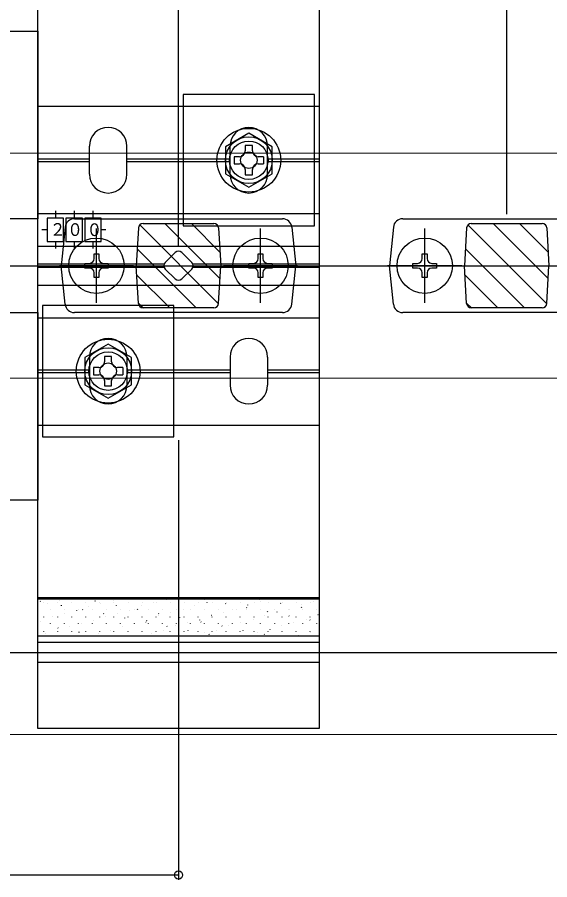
# Model space of a CAD drawing. Units: millimetres, scale not verified. Extents: x -875 to 875, y -1299 to 1292.
# Drawn here: x 315.9 to 429.4, y -1034.5 to -850.5 of the extents above; entities that cross this region are included whole.
import ezdxf
from ezdxf.enums import TextEntityAlignment as Align

# ---------------------------------------------------------------- set-up
doc = ezdxf.new("R2010")
doc.units = ezdxf.units.MM
doc.header["$LTSCALE"] = 8
doc.layers.add('0-5_YKK_12', color=2, linetype='Continuous', lineweight=18)
for name, color, linetype in [('0-6_YKK_13', 4, 'Continuous'), ('0-8_YKK_D', 6, 'Continuous'), ('0-A_YSS_K', 3, 'Continuous')]:
    doc.layers.add(name, color=color, linetype=linetype)
doc.styles.add('ＭＳ ゴシック', font='')
doc.styles.get('ＭＳ ゴシック').set_extended_font_data('MS Gothic')

msp = doc.modelspace()

# ---------------------------------------------------------------- linework, layer by layer
at = {"layer": '0-5_YKK_12'}
for p, q in [((554.757, -879.453), (285.757, -879.453)), ((554.757, -927.453), (285.757, -927.453)), ((675.257, -1003.453), (-134.743, -1003.453))]:
    msp.add_line(p, q, dxfattribs=at)
at = {"layer": '0-6_YKK_13'}
for p, q in [((320.257, -869.453), (380.257, -869.453)), ((331.257, -883.953), (331.257, -877.953)), ((339.257, -883.953), (339.257, -877.953)), ((361.257, -883.953), (361.257, -877.953)), ((366.007, -877.803), (364.507, -877.803)), ((364.507, -877.803), (364.507, -878.953)), ((366.007, -878.953), (366.007, -877.803)), ((369.257, -883.953), (369.257, -877.953)), ((320.257, -880.653), (331.257, -880.653)), ((320.257, -881.253), (331.257, -881.253)), ((339.257, -880.653), (361.257, -880.653)), ((339.257, -881.253), (361.257, -881.253)), ((363.257, -880.203), (362.107, -880.203)), ((368.407, -880.203), (367.257, -880.203)), ((368.407, -880.203), (368.407, -881.703)), ((369.257, -880.653), (380.257, -880.653)), ((369.257, -881.253), (380.257, -881.253)), ((364.507, -882.953), (364.507, -884.103)), ((366.007, -884.103), (366.007, -882.953)), ((367.257, -881.703), (368.407, -881.703)), ((364.507, -884.103), (366.007, -884.103)), ((320.257, -892.303), (380.257, -892.303)), ((324.007, -891.743), (324.007, -893.303)), ((328.007, -891.743), (328.007, -893.303)), ((332.007, -891.743), (332.007, -893.303)), ((328.067, -893.453), (372.447, -893.453)), ((398.067, -893.453), (442.447, -893.453)), ((322.257, -895.803), (321.086, -895.803)), ((326.077, -895.254), (325.257, -903.453)), ((332.757, -911.353), (332.757, -895.553)), ((334.792, -895.803), (333.757, -895.803)), ((341.704, -895.397), (341.257, -903.453)), ((358.805, -911.566), (341.99, -894.751)), ((342.703, -894.453), (357.811, -894.453)), ((359.104, -906.208), (347.349, -894.453)), ((359.095, -900.543), (353.005, -894.453)), ((358.809, -895.397), (359.257, -903.453)), ((367.757, -911.353), (367.757, -895.553)), ((374.437, -895.254), (375.257, -903.453)), ((396.077, -895.254), (395.257, -903.453)), ((402.757, -911.353), (402.757, -895.553)), ((411.704, -895.397), (411.257, -903.453)), ((428.805, -911.566), (411.99, -894.751)), ((412.703, -894.453), (427.811, -894.453)), ((429.104, -906.208), (417.349, -894.453)), ((429.095, -900.543), (423.005, -894.453)), ((428.809, -895.397), (429.257, -903.453)), ((320.257, -899.303), (380.257, -899.303)), ((324.007, -898.303), (324.007, -899.778)), ((328.007, -898.303), (328.007, -899.778)), ((332.007, -898.303), (332.007, -899.778)), ((354.035, -912.453), (341.456, -899.874)), ((347.429, -902.746), (349.55, -900.624)), ((350.964, -900.624), (353.085, -902.746)), ((424.035, -912.453), (411.456, -899.874)), ((347.182, -903.153), (320.257, -903.153)), ((380.257, -903.153), (353.332, -903.153)), ((320.257, -903.753), (347.182, -903.753)), ((340.657, -903.453), (324.857, -903.453)), ((326.077, -911.652), (325.257, -903.453)), ((331.257, -903.953), (330.257, -903.953)), ((341.704, -911.508), (341.257, -903.453)), ((349.55, -906.281), (347.429, -904.16)), ((353.085, -904.16), (350.964, -906.281)), ((353.332, -903.753), (380.257, -903.753)), ((358.809, -911.508), (359.257, -903.453)), ((375.657, -903.453), (359.857, -903.453)), ((366.257, -903.953), (365.257, -903.953)), ((374.437, -911.652), (375.257, -903.453)), ((410.657, -903.453), (394.857, -903.453)), ((396.077, -911.652), (395.257, -903.453)), ((401.257, -903.953), (400.257, -903.953)), ((411.704, -911.508), (411.257, -903.453)), ((428.809, -911.508), (429.257, -903.453)), ((348.378, -912.453), (341.367, -905.442)), ((418.378, -912.453), (411.367, -905.442)), ((320.257, -907.603), (380.257, -907.603)), ((342.721, -912.453), (341.7, -911.432)), ((357.811, -912.453), (342.703, -912.453)), ((412.721, -912.453), (411.7, -911.432)), ((427.811, -912.453), (412.703, -912.453)), ((372.447, -913.453), (328.067, -913.453)), ((442.447, -913.453), (398.067, -913.453)), ((320.257, -914.603), (380.257, -914.603)), ((331.257, -922.953), (331.257, -928.953)), ((336.007, -922.803), (334.507, -922.803)), ((334.507, -922.803), (334.507, -923.953)), ((336.007, -923.953), (336.007, -922.803)), ((339.257, -922.953), (339.257, -928.953)), ((361.257, -922.953), (361.257, -928.953)), ((369.257, -922.953), (369.257, -928.953)), ((333.257, -925.203), (332.107, -925.203)), ((338.407, -925.203), (337.257, -925.203)), ((338.407, -925.203), (338.407, -926.703)), ((320.257, -925.653), (331.257, -925.653)), ((320.257, -926.253), (331.257, -926.253)), ((337.257, -926.703), (338.407, -926.703)), ((339.257, -925.653), (361.257, -925.653)), ((339.257, -926.253), (361.257, -926.253)), ((369.257, -925.653), (380.257, -925.653)), ((369.257, -926.253), (380.257, -926.253)), ((334.507, -927.953), (334.507, -929.103)), ((334.507, -929.103), (336.007, -929.103)), ((336.007, -929.103), (336.007, -927.953)), ((320.257, -937.453), (380.257, -937.453)), ((320.257, -982.471), (320.257, -974.25)), ((320.257, -974.25), (380.257, -974.25)), ((320.257, -974.499), (380.257, -974.499)), ((320.832, -975.103), (320.777, -975.02)), ((324.969, -974.906), (324.965, -974.896)), ((332.562, -975.067), (332.507, -974.984)), ((336.305, -974.829), (336.302, -974.82)), ((347.642, -974.752), (347.639, -974.743)), ((355.817, -974.687), (355.762, -974.604)), ((358.979, -974.676), (358.975, -974.666)), ((367.547, -974.651), (367.491, -974.568)), ((367.686, -975.198), (367.683, -975.188)), ((370.315, -974.599), (370.312, -974.59)), ((379.023, -975.121), (379.02, -975.112)), ((321.556, -975.395), (321.556, -975.345)), ((322.34, -975.504), (322.336, -975.495)), ((322.931, -976.82), (322.931, -976.77)), ((324.546, -975.395), (324.546, -975.345)), ((325.336, -975.988), (325.28, -975.904)), ((325.921, -976.82), (325.921, -976.77)), ((327.536, -975.395), (327.536, -975.345)), ((328.569, -977.05), (328.565, -977.04)), ((328.911, -976.82), (328.911, -976.77)), ((329.839, -976.872), (329.784, -976.789)), ((330.526, -975.395), (330.526, -975.345)), ((331.064, -976.074), (331.061, -976.064)), ((331.901, -976.82), (331.901, -976.77)), ((333.516, -975.395), (333.516, -975.345)), ((333.676, -975.428), (333.673, -975.418)), ((334.891, -976.82), (334.891, -976.77)), ((336.506, -975.395), (336.506, -975.345)), ((337.065, -975.952), (337.01, -975.869)), ((337.881, -976.82), (337.881, -976.77)), ((339.496, -975.395), (339.496, -975.345)), ((339.905, -976.973), (339.902, -976.964)), ((340.871, -976.82), (340.871, -976.77)), ((341.568, -976.836), (341.513, -976.753)), ((342.401, -975.997), (342.397, -975.988)), ((342.486, -975.395), (342.486, -975.345)), ((343.861, -976.82), (343.861, -976.77)), ((345.013, -975.351), (345.01, -975.342)), ((345.476, -975.395), (345.476, -975.345)), ((346.851, -976.82), (346.851, -976.77)), ((348.466, -975.395), (348.466, -975.345)), ((349.841, -976.82), (349.841, -976.77)), ((351.242, -976.896), (351.239, -976.887)), ((351.456, -975.395), (351.456, -975.345)), ((352.831, -976.82), (352.831, -976.77)), ((353.738, -975.921), (353.734, -975.911)), ((354.446, -975.395), (354.446, -975.345)), ((355.821, -976.82), (355.821, -976.77)), ((356.35, -975.275), (356.346, -975.265)), ((357.436, -975.395), (357.436, -975.345)), ((358.811, -976.82), (358.811, -976.77)), ((360.32, -975.571), (360.265, -975.488)), ((360.426, -975.395), (360.426, -975.345)), ((361.801, -976.82), (361.801, -976.77)), ((362.579, -976.82), (362.575, -976.81)), ((363.416, -975.395), (363.416, -975.345)), ((364.823, -976.456), (364.768, -976.372)), ((364.791, -976.82), (364.791, -976.77)), ((365.074, -975.844), (365.071, -975.834)), ((366.406, -975.395), (366.406, -975.345)), ((367.781, -976.82), (367.781, -976.77)), ((369.396, -975.395), (369.396, -975.345)), ((370.771, -976.82), (370.771, -976.77)), ((372.05, -975.535), (371.995, -975.452)), ((372.386, -975.395), (372.386, -975.345)), ((373.761, -976.82), (373.761, -976.77)), ((373.915, -976.743), (373.912, -976.734)), ((375.376, -975.395), (375.376, -975.345)), ((376.411, -975.767), (376.407, -975.758)), ((376.553, -976.42), (376.498, -976.336)), ((376.751, -976.82), (376.751, -976.77)), ((378.366, -975.395), (378.366, -975.345)), ((379.741, -976.82), (379.741, -976.77)), ((321.556, -978.435), (321.556, -978.385)), ((323.328, -978.295), (323.324, -978.285)), ((324.546, -978.435), (324.546, -978.385)), ((325.94, -977.649), (325.937, -977.639)), ((327.536, -978.435), (327.536, -978.385)), ((330.526, -978.435), (330.526, -978.385)), ((333.516, -978.435), (333.516, -978.385)), ((334.342, -977.757), (334.287, -977.673)), ((334.664, -978.218), (334.661, -978.209)), ((336.506, -978.435), (336.506, -978.385)), ((337.277, -977.572), (337.273, -977.563)), ((338.845, -978.641), (338.79, -978.558)), ((339.496, -978.435), (339.496, -978.385)), ((342.486, -978.435), (342.486, -978.385)), ((345.476, -978.435), (345.476, -978.385)), ((346.001, -978.141), (345.998, -978.132)), ((346.072, -977.721), (346.016, -977.637)), ((348.466, -978.435), (348.466, -978.385)), ((348.613, -977.495), (348.61, -977.486)), ((350.575, -978.605), (350.52, -978.522)), ((351.456, -978.435), (351.456, -978.385)), ((354.446, -978.435), (354.446, -978.385)), ((357.338, -978.065), (357.334, -978.055)), ((357.436, -978.435), (357.436, -978.385)), ((359.95, -977.419), (359.947, -977.409)), ((360.426, -978.435), (360.426, -978.385)), ((363.416, -978.435), (363.416, -978.385)), ((366.406, -978.435), (366.406, -978.385)), ((368.674, -977.988), (368.671, -977.979)), ((369.327, -977.34), (369.271, -977.257)), ((369.396, -978.435), (369.396, -978.385)), ((371.287, -977.342), (371.283, -977.333)), ((372.386, -978.435), (372.386, -978.385)), ((373.83, -978.225), (373.775, -978.141)), ((375.376, -978.435), (375.376, -978.385)), ((377.516, -978.887), (377.512, -978.878)), ((378.366, -978.435), (378.366, -978.385)), ((380.011, -977.911), (380.008, -977.902)), ((320.832, -979.271), (320.829, -979.261)), ((322.931, -979.86), (322.931, -979.81)), ((324.597, -980.791), (324.541, -980.707)), ((325.921, -979.86), (325.921, -979.81)), ((326.928, -980.439), (326.925, -980.429)), ((328.911, -979.86), (328.911, -979.81)), ((329.54, -979.793), (329.537, -979.783)), ((331.901, -979.86), (331.901, -979.81)), ((332.169, -979.194), (332.166, -979.185)), ((334.891, -979.86), (334.891, -979.81)), ((337.881, -979.86), (337.881, -979.81)), ((338.265, -980.362), (338.261, -980.353)), ((340.871, -979.86), (340.871, -979.81)), ((340.877, -979.716), (340.874, -979.707)), ((343.348, -979.526), (343.293, -979.442)), ((343.506, -979.117), (343.502, -979.108)), ((343.861, -979.86), (343.861, -979.81)), ((346.851, -979.86), (346.851, -979.81)), ((347.852, -980.41), (347.796, -980.327)), ((349.601, -980.286), (349.598, -980.276)), ((349.841, -979.86), (349.841, -979.81)), ((352.214, -979.64), (352.21, -979.63)), ((352.831, -979.86), (352.831, -979.81)), ((354.842, -979.041), (354.839, -979.031)), ((355.078, -979.49), (355.023, -979.406)), ((355.821, -979.86), (355.821, -979.81)), ((358.811, -979.86), (358.811, -979.81)), ((359.581, -980.374), (359.526, -980.291)), ((360.938, -980.209), (360.935, -980.2)), ((361.801, -979.86), (361.801, -979.81)), ((363.55, -979.563), (363.547, -979.553)), ((364.791, -979.86), (364.791, -979.81)), ((366.179, -978.964), (366.176, -978.955)), ((367.781, -979.86), (367.781, -979.81)), ((370.771, -979.86), (370.771, -979.81)), ((372.275, -980.132), (372.271, -980.123)), ((373.761, -979.86), (373.761, -979.81)), ((374.887, -979.486), (374.884, -979.477)), ((376.751, -979.86), (376.751, -979.81)), ((378.333, -979.109), (378.278, -979.026)), ((379.741, -979.86), (379.741, -979.81)), ((321.556, -981.475), (321.556, -981.425)), ((321.804, -982.014), (321.8, -982.004)), ((324.433, -981.415), (324.429, -981.405)), ((324.546, -981.475), (324.546, -981.425)), ((327.536, -981.475), (327.536, -981.425)), ((329.1, -981.675), (329.045, -981.592)), ((330.526, -981.475), (330.526, -981.425)), ((333.14, -981.937), (333.137, -981.928)), ((333.516, -981.475), (333.516, -981.425)), ((335.769, -981.338), (335.766, -981.329)), ((336.506, -981.475), (336.506, -981.425)), ((339.496, -981.475), (339.496, -981.425)), ((342.486, -981.475), (342.486, -981.425)), ((344.477, -981.86), (344.474, -981.851)), ((345.476, -981.475), (345.476, -981.425)), ((347.106, -981.262), (347.103, -981.252)), ((348.466, -981.475), (348.466, -981.425)), ((351.456, -981.475), (351.456, -981.425)), ((352.355, -981.294), (352.3, -981.211)), ((353.202, -982.43), (353.198, -982.42)), ((354.446, -981.475), (354.446, -981.425)), ((355.814, -981.784), (355.81, -981.774)), ((356.858, -982.179), (356.803, -982.096)), ((357.436, -981.475), (357.436, -981.425)), ((358.443, -981.185), (358.439, -981.175)), ((360.426, -981.475), (360.426, -981.425)), ((363.416, -981.475), (363.416, -981.425)), ((364.084, -981.259), (364.029, -981.175)), ((364.538, -982.353), (364.535, -982.344)), ((366.406, -981.475), (366.406, -981.425)), ((367.15, -981.707), (367.147, -981.698)), ((368.588, -982.143), (368.532, -982.06)), ((369.396, -981.475), (369.396, -981.425)), ((369.779, -981.108), (369.776, -981.099)), ((372.386, -981.475), (372.386, -981.425)), ((375.376, -981.475), (375.376, -981.425)), ((375.875, -982.276), (375.872, -982.267)), ((378.366, -981.475), (378.366, -981.425)), ((378.487, -981.63), (378.484, -981.621)), ((320.257, -983.776), (380.257, -983.776)), ((320.257, -988.053), (380.257, -988.053))]:
    msp.add_line(p, q, dxfattribs=at)
for points in [[(380.257, -804.753), (380.257, -1002.153), (320.257, -1002.153), (320.257, -804.753)], [(320.257, -853.453), (320.257, -893.453), (280.257, -893.453), (280.257, -853.453)], [(351.257, -866.953), (351.257, -894.953), (379.257, -894.953), (379.257, -866.953)], [(370.257, -878.066), (365.257, -875.179), (360.257, -878.066), (360.257, -883.84), (365.257, -886.726), (370.257, -883.84)], [(322.257, -898.303), (325.757, -898.303), (325.757, -893.303), (322.257, -893.303)], [(326.257, -898.303), (329.757, -898.303), (329.757, -893.303), (326.257, -893.303)], [(330.257, -898.303), (333.757, -898.303), (333.757, -893.303), (330.257, -893.303)], [(321.257, -911.953), (321.257, -939.953), (349.257, -939.953), (349.257, -911.953)], [(320.257, -913.453), (320.257, -953.453), (280.257, -953.453), (280.257, -913.453)], [(340.257, -923.066), (335.257, -920.179), (330.257, -923.066), (330.257, -928.84), (335.257, -931.726), (340.257, -928.84)]]:
    msp.add_lwpolyline(points, close=True, dxfattribs=at)
for points in [[(362.107, -880.203), (362.107, -881.703), (363.257, -881.703)], [(332.257, -901.953), (332.257, -900.953), (333.257, -900.953), (333.257, -901.953)], [(367.257, -901.953), (367.257, -900.953), (368.257, -900.953), (368.257, -901.953)], [(402.257, -901.953), (402.257, -900.953), (403.257, -900.953), (403.257, -901.953)], [(330.257, -903.953), (330.257, -902.953), (331.257, -902.953)], [(334.257, -902.953), (335.257, -902.953), (335.257, -903.953), (334.257, -903.953)], [(365.257, -903.953), (365.257, -902.953), (366.257, -902.953)], [(369.257, -902.953), (370.257, -902.953), (370.257, -903.953), (369.257, -903.953)], [(400.257, -903.953), (400.257, -902.953), (401.257, -902.953)], [(404.257, -902.953), (405.257, -902.953), (405.257, -903.953), (404.257, -903.953)], [(333.257, -904.953), (333.257, -905.953), (332.257, -905.953), (332.257, -904.953)], [(368.257, -904.953), (368.257, -905.953), (367.257, -905.953), (367.257, -904.953)], [(403.257, -904.953), (403.257, -905.953), (402.257, -905.953), (402.257, -904.953)], [(332.107, -925.203), (332.107, -926.703), (333.257, -926.703)], [(380.257, -974.25), (380.257, -982.471), (320.257, -982.471)]]:
    msp.add_lwpolyline(points, dxfattribs=at)
for centre, radius in [((365.257, -880.953), 6.8), ((365.257, -880.953), 5), ((365.257, -880.953), 4.1), ((365.257, -880.953), 1.75), ((332.757, -903.453), 5.9), ((367.757, -903.453), 5.9), ((402.757, -903.453), 5.9), ((335.257, -925.953), 6.8), ((335.257, -925.953), 5), ((335.257, -925.953), 4.1), ((335.257, -925.953), 1.75)]:
    msp.add_circle(centre, radius, dxfattribs=at)
for centre, radius, start, end in [((335.257, -877.953), 4, 0, 180), ((365.257, -877.953), 4, 0, 180), ((363.257, -878.953), 1.25, 270, 0), ((367.257, -878.953), 1.25, 180, 270), ((363.257, -882.953), 1.25, 0, 90), ((367.257, -882.953), 1.25, 90, 180), ((335.257, -883.953), 4, 180, 0), ((365.257, -883.953), 4, 180, 0), ((328.067, -895.453), 2, 90, 174.28941), ((372.447, -895.453), 2, 5.71059, 90), ((398.067, -895.453), 2, 90, 174.28941), ((342.703, -895.453), 1, 90, 176.82017), ((357.811, -895.453), 1, 3.17983, 90), ((412.703, -895.453), 1, 90, 176.82017), ((427.811, -895.453), 1, 3.17983, 90), ((350.257, -901.332), 1, 45, 135), ((331.257, -901.953), 1, 270, 0), ((334.257, -901.953), 1, 180, 270), ((348.136, -903.453), 1, 135, 225), ((352.378, -903.453), 1, 315, 45), ((366.257, -901.953), 1, 270, 0), ((369.257, -901.953), 1, 180, 270), ((401.257, -901.953), 1, 270, 0), ((404.257, -901.953), 1, 180, 270), ((331.257, -904.953), 1, 0, 90), ((334.257, -904.953), 1, 90, 180), ((366.257, -904.953), 1, 0, 90), ((369.257, -904.953), 1, 90, 180), ((401.257, -904.953), 1, 0, 90), ((404.257, -904.953), 1, 90, 180), ((350.257, -905.574), 1, 225, 315), ((328.067, -911.453), 2, 185.71059, 270), ((342.703, -911.453), 1, 183.17983, 270), ((357.811, -911.453), 1, 270, 356.82017), ((372.447, -911.453), 2, 270, 354.28941), ((398.067, -911.453), 2, 185.71059, 270), ((412.703, -911.453), 1, 183.17983, 270), ((427.811, -911.453), 1, 270, 356.82017), ((335.257, -922.953), 4, 0, 180), ((365.257, -922.953), 4, 0, 180), ((333.257, -923.953), 1.25, 270, 0), ((337.257, -923.953), 1.25, 180, 270), ((333.257, -927.953), 1.25, 0, 90), ((337.257, -927.953), 1.25, 90, 180), ((335.257, -928.953), 4, 180, 0), ((365.257, -928.953), 4, 180, 0)]:
    msp.add_arc(centre, radius, start, end, dxfattribs=at)
at = {"layer": '0-8_YKK_D'}
for p, q in [((350.257, -899.332), (350.257, -772.453)), ((350.257, -899.332), (350.257, -772.453)), ((420.257, -892.453), (420.257, -772.453)), ((350.257, -940.653), (350.257, -1034.453)), ((350.257, -1033.453), (270.257, -1033.453))]:
    msp.add_line(p, q, dxfattribs=at)
msp.add_circle((350.257, -1033.453), 0.875, dxfattribs=at)
at = {"layer": '0-A_YSS_K'}
for p, q in [((-314.743, -903.453), (805.257, -903.453)), ((-144.743, -985.953), (690.257, -985.953))]:
    msp.add_line(p, q, dxfattribs=at)

# ---------------------------------------------------------------- texts
at = {"layer": '0-6_YKK_13', "style": 'ＭＳ ゴシック', "width": 0.9}
for s, p in [('２', (322.851, -897.885)), ('０', (326.54, -897.924)), ('０', (330.676, -897.943))]:
    msp.add_text(s, height=2.711, dxfattribs=at).set_placement(p, align=Align.BOTTOM_LEFT)

doc.saveas('drawing.dxf')
